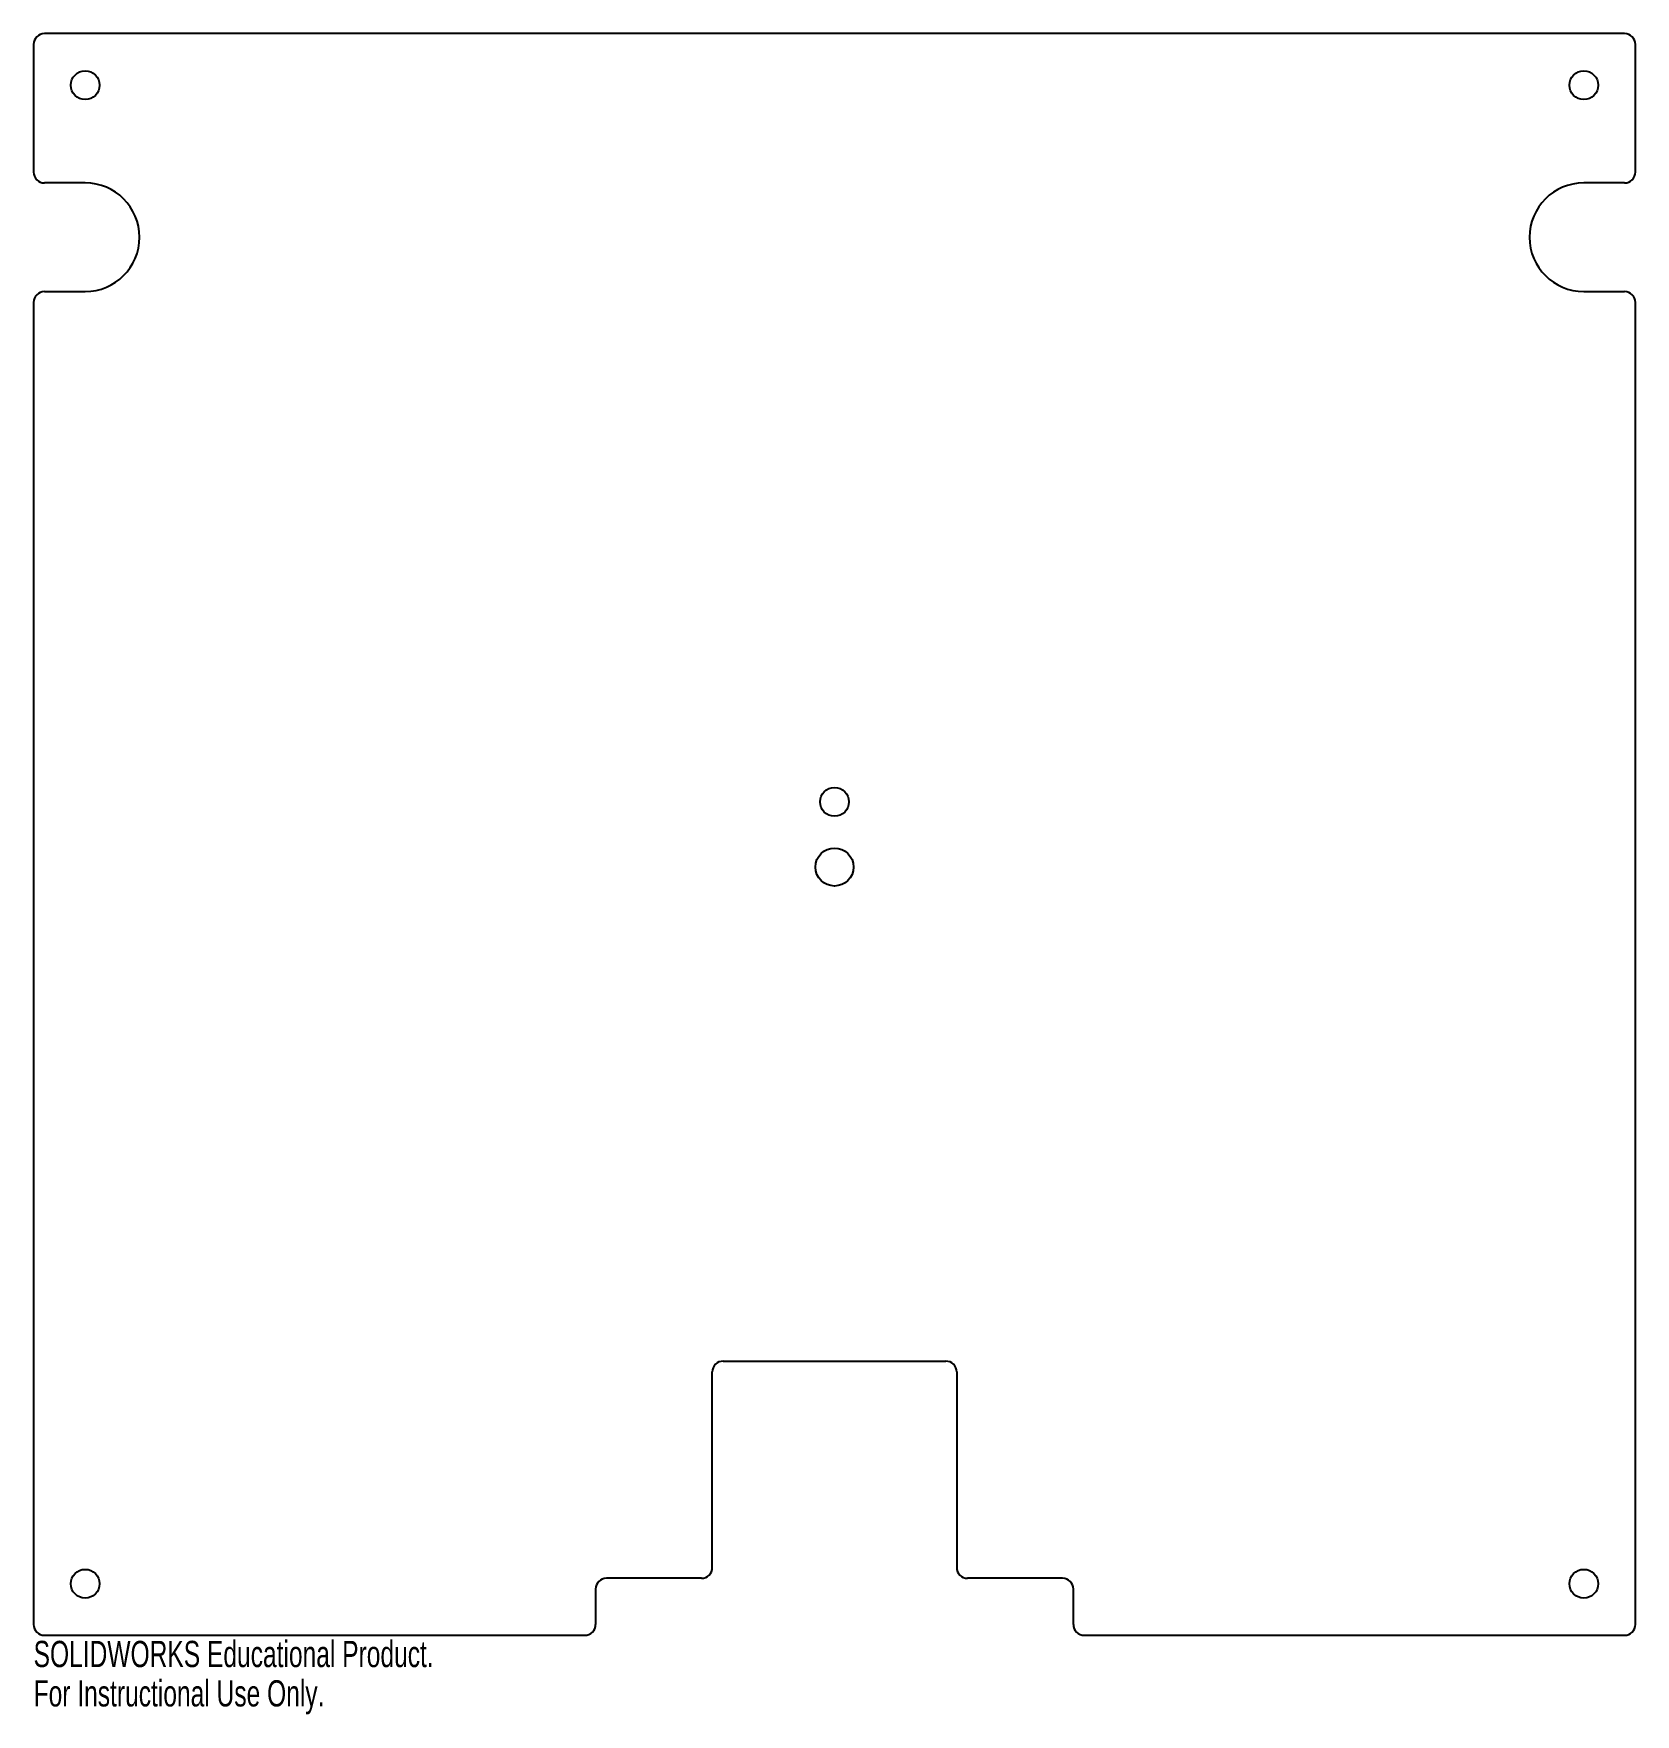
# Model space of a CAD drawing. Header units: millimetres. Extents: x -148 to 148, y -162 to 148.
import ezdxf

# ---------------------------------------------------------------- set-up
doc = ezdxf.new("R2010")
doc.units = ezdxf.units.MM
doc.styles.add('SLDTEXTSTYLE0', font='TXT', dxfattribs={"width": 0.7})

msp = doc.modelspace()

# ---------------------------------------------------------------- linework, layer by layer
at = {"color": 7, "linetype": 'Continuous', "lineweight": 25}
for p, q in [((-147.5, 145.5), (-147.5, 122)), ((145.5, 147.5), (-145.5, 147.5)), ((147.5, 122), (147.5, 145.5)), ((-138, 120), (-145.5, 120)), ((145.5, 120), (138, 120)), ((-145.5, 100), (-138, 100)), ((138, 100), (145.5, 100)), ((-147.5, 98), (-147.5, -145.5)), ((147.5, -145.5), (147.5, 98)), ((-22.5, -135), (-22.5, -99)), ((-20.5, -97), (20.5, -97)), ((22.5, -99), (22.5, -135)), ((-44, -139), (-44, -145.5)), ((-24.5, -137), (-42, -137)), ((42, -137), (24.5, -137)), ((44, -145.5), (44, -139)), ((-145.5, -147.5), (-46, -147.5)), ((46, -147.5), (145.5, -147.5))]:
    msp.add_line(p, q, dxfattribs=at)
for centre, radius in [((-138, 138), 2.65), ((138, 138), 2.65), ((0, 6), 2.65), ((0, -6), 3.5), ((-138, -138), 2.65), ((138, -138), 2.65)]:
    msp.add_circle(centre, radius, dxfattribs=at)
for centre, radius, start, end in [((-145.5, 145.5), 2, 90, 180), ((145.5, 145.5), 2, 0, 90), ((-145.5, 122), 2, 180, 270), ((145.5, 122), 2, 270, 0), ((-138, 110), 10, 270, 90), ((138, 110), 10, 90, 270), ((-145.5, 98), 2, 90, 180), ((145.5, 98), 2, 0, 90), ((-20.5, -99), 2, 90, 180), ((20.5, -99), 2, 0, 90), ((-24.5, -135), 2, 270, 0), ((24.5, -135), 2, 180, 270), ((-42, -139), 2, 90, 180), ((42, -139), 2, 0, 90), ((-145.5, -145.5), 2, 180, 270), ((-46, -145.5), 2, 270, 0), ((46, -145.5), 2, 180, 270), ((145.5, -145.5), 2, 270, 0)]:
    msp.add_arc(centre, radius, start, end, dxfattribs=at)

# ---------------------------------------------------------------- texts
at = {"color": 254, "linetype": 'Continuous', "char_height": 4.8336, "attachment_point": 1, "style": 'SLDTEXTSTYLE0'}
for s, insert in [('SOLIDWORKS Educational Product.', (-147.5, -148.52)), ('For Instructional Use Only.', (-147.5, -155.77))]:
    msp.add_mtext(s, dxfattribs=dict(at, insert=insert))

doc.saveas('drawing.dxf')
